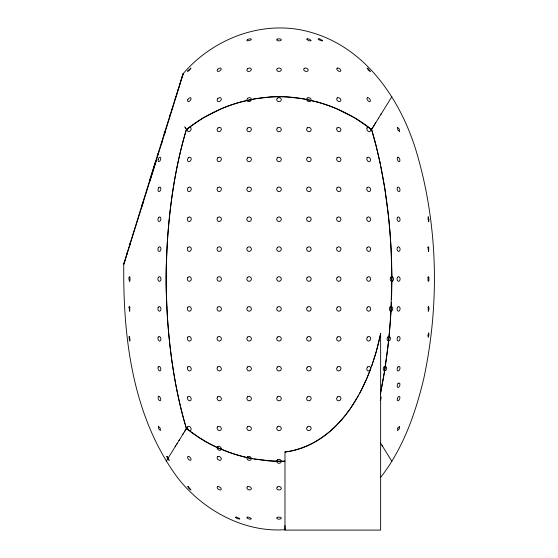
<?xml version="1.0" encoding="UTF-8"?>
<svg xmlns="http://www.w3.org/2000/svg" width="558" height="558" viewBox="0 0 558 558"><rect width="100%" height="100%" fill="white"/><g stroke="black" fill="none" stroke-linecap="round" stroke-linejoin="round"><path stroke-width="0.84" d="M284.978 525.531L284.978 529.124M284.978 529.075L284.978 530.1L380.633 530.1L380.633 333.621C370.331 383.995 341.796 444.022 284.978 451.966L284.978 530.1M284.978 529.702C243.693 532.674 202.547 509.949 177.367 477.397C132.63 416.568 122.858 337.681 123.785 264.115L124.002 263.341M391.5 299.255L391.681 293.48A402.506 290.139 90 0 0 391.681 264.52C390.767 231.605 387.35 198.725 380.842 166.437M391.388 302.129C390.084 333.007 386.61 363.83 380.319 394.101M182.689 75.302L183.157 73.663C213.763 37.881 264.443 18.881 310.499 32.218C367.29 48.044 402.653 102.379 417.768 156.435C438.183 228.466 439.404 305.561 423.766 378.645C415.389 413.631 403.022 448.765 380.633 477.39M380.633 392.574L384.309 372.591L388.04 345.59A440.22 317.328 90 0 0 390.935 311.462L391.862 277.124L391.102 249.649A440.136 317.265 90 0 0 388.382 215.493L384.797 188.451L379.879 161.82M380.633 333.621L376.336 351.331L371.495 366.543M182.215 76.544L183.15 73.684L181.245 80.052M314.287 101.228C270.337 89.454 221.777 101.382 186.421 129.449C178.246 156.526 173.182 184.461 169.946 212.528A440.513 317.537 90 0 0 167.233 243.706L166.256 267.226A398.663 287.37 90 0 0 166.256 290.774L167.233 314.293A440.513 317.537 90 0 0 169.946 345.472C173.182 373.539 178.246 401.474 186.421 428.551L189.071 430.63M124.26 262.469L124.615 261.29M182.368 76.355L182.536 75.797M125.724 257.65L123.876 263.878L125.808 257.866M181.531 79.124L181.762 78.35M181.985 77.632L182.187 76.962M125.592 258.089L127.433 252.09M181.28 79.947L178.658 88.464M317.718 102.142L302.478 98.717L286.875 96.911A113.023 97.12 0 0 0 271.125 96.911L255.522 98.717L240.282 102.142A140.7 120.898 0 0 0 220.856 108.97L202.784 118.15L186.421 129.449C173.343 173.224 167.728 218.952 166.319 264.52A402.506 290.139 90 0 0 166.319 293.48C167.651 337.583 173.029 381.791 185.144 424.289M126.889 253.862L130.223 243.037M176.698 94.825L178.958 87.501M179.962 84.244L180.353 82.954M129.512 245.346L142.932 202.066M164.345 134.638L176.168 96.527M176.084 96.813L176.844 94.344M157.251 156.107L164.791 131.96M141.871 205.49L158.06 153.506M141.837 206.837L162.211 141.516M161.367 144.208L165.287 131.611M175.107 99.038L176.677 94.037M169.855 115.792L175.372 98.201M164.073 134.248L170.518 113.672M129.665 245.66L143.204 202.456M179.467 85.186L180.639 81.482M177.904 90.152L179.676 84.537M176.419 94.86L178.142 89.399M126.847 254.581L130.335 243.532M181.036 80.24L181.629 78.378M180.457 82.068L181.155 79.85M125.564 258.64L127.552 252.362M181.789 77.862L182.912 74.374M181.552 78.608L182.041 77.081M125.041 260.286L123.785 264.115M370.721 368.671L366.787 378.561M366.181 379.956L359.54 393.599M380.242 400.191L381.086 398.572L380.926 396.954M358.815 394.918L350.919 407.703M171.871 109.34L172.68 108.015M185.828 429.52L186.421 428.551L185.5 425.496M372.172 128.48L371.579 129.449L375.213 142.241M172.673 108.029L172.582 107.087M185.5 430.058L184.391 431.857M372.5 127.942L374.013 125.494M380.842 114.481L391.869 96.674M166.131 461.327L175.819 445.675M175.114 446.819L177.158 443.519M378.54 118.198L371.579 129.449L376.211 146.084L380.389 164.226M374.432 124.818L375.75 122.69M378.498 118.261L381.505 113.413M176.495 444.587L179.502 439.739M182.696 434.584L183.568 433.182M178.992 440.555L186.421 428.551L199.262 437.688A142.883 122.3 0.4 0 0 203.796 440.457M350.054 408.937L345.918 414.503M345.102 415.536C334.967 428.188 322.329 439.104 307.479 445.814M283.862 461.236L284.978 461.187L282.202 461.285A112.046 96.283 0 0 1 273.866 461.222L254.085 459.025M283.485 461.25L268.245 460.887L251.867 458.606A139.144 119.565 0 0 1 220.57 448.89M252.335 458.704C229.819 454.338 208.267 444.935 189.866 431.229M315.981 101.668C336.132 107.045 355.258 116.448 371.579 129.449L355.216 118.15L337.144 108.97A140.7 120.905 0 0 0 317.718 102.142M382.097 445.542L391.869 461.327M380.319 442.675L382.676 446.477M185.144 127.37L186.421 129.449M307.444 445.751A72.108 72.108 0 0 1 284.985 452.05M185.702 128.605A142.318 5.608 60.8 0 1 184.754 126.722M375.129 142.283A322.008 231.926 90 0 1 379.796 161.855M220.487 449.037A147.821 126.91 0.1 0 1 203.712 440.562M149.474 181.043A152.941 0.453 -72.7 0 1 155.696 161.095M156.052 161.297A153.157 0.453 -72.7 0 1 149.844 181.19M158.186 159.428L158.13 161.046L158.835 161.715L159.888 161.046L160.669 159.428L160.725 157.809L160.02 157.14L158.967 157.809L158.186 159.428M397.331 398.572L397.275 400.191L397.98 400.86L399.033 400.191L399.814 398.572L399.87 396.954L399.165 396.285L398.112 396.954L397.331 398.572M129.017 307.207L129.686 311.28L129.847 307.207L129.386 306.509L129.017 307.207M427.944 247.417L428.614 251.491L428.774 247.417L428.314 246.72L427.944 247.417M428.028 335.1L428.181 337.471L428.9 335.1L428.746 332.721L428.028 335.1M187.614 426.905L187.523 428.46L188.485 430.016L189.943 430.657L191.031 430.016L191.122 428.46L190.152 426.905L188.702 426.263L187.614 426.905M366.969 127.984L366.878 129.54L367.848 131.095L369.298 131.737L370.386 131.095L370.477 129.54L369.515 127.984L368.057 127.343L366.969 127.984M158.137 367.025L158.012 368.678L158.716 370.331L159.832 371.014L160.718 370.331L160.844 368.678L160.146 367.025L159.023 366.341L158.137 367.025M397.282 187.669L397.156 189.322L397.854 190.976L398.977 191.659L399.863 190.976L399.988 189.322L399.284 187.669L398.168 186.986L397.282 187.669M129.086 277.312L128.905 279L129.533 281.392L129.986 280.688L129.986 277.312L129.533 276.608L129.086 277.312M428.014 277.312L428.014 280.688L428.467 281.392L428.914 280.688L428.914 277.312L428.467 276.608L428.014 277.312M158.172 337.109L157.914 338.783L158.542 340.457L159.686 341.154L160.683 340.457L160.941 338.783L160.32 337.109L159.169 336.418L158.172 337.109M397.317 217.543L397.059 219.217L397.68 220.891L398.83 221.582L399.828 220.891L400.086 219.217L399.458 217.543L398.314 216.846L397.317 217.543M187.676 396.954L187.411 398.572L188.269 400.191L189.741 400.86L190.969 400.191L191.234 398.572L190.376 396.954L188.904 396.285L187.676 396.954M367.031 157.809L366.766 159.428L367.624 161.046L369.096 161.715L370.324 161.046L370.589 159.428L369.731 157.809L368.259 157.14L367.031 157.809M428.153 307.207L428.314 311.28L429.046 308.895L428.614 306.509L428.153 307.207M187.809 99.645L187.565 101.082L188.346 101.675L189.706 101.082L190.836 99.645L191.08 98.201L190.292 97.608L188.939 98.201L187.809 99.645M158.228 307.207L157.858 308.895L158.409 310.583L159.56 311.28L160.627 310.583L160.997 308.895L160.446 307.207L159.302 306.509L158.228 307.207M397.373 247.417L397.003 249.105L397.554 250.793L398.698 251.491L399.772 250.793L400.142 249.105L399.591 247.417L398.44 246.72L397.373 247.417M187.725 367.025L187.342 368.678L188.123 370.331L189.601 371.021L190.92 370.331L191.296 368.678L190.522 367.025L189.043 366.341L187.725 367.025M217.411 426.898L217.048 428.467L217.955 430.03L219.601 430.678L221.017 430.03L221.38 428.467L220.473 426.898L218.827 426.256L217.411 426.898M336.983 127.97L336.62 129.533L337.527 131.102L339.173 131.744L340.589 131.102L340.952 129.533L340.045 127.97L338.399 127.322L336.983 127.97M367.08 187.669L366.704 189.322L367.478 190.976L368.957 191.659L370.275 190.976L370.658 189.322L369.877 187.669L368.399 186.979L367.08 187.669M158.305 277.312L157.844 279L158.305 280.688L159.428 281.392L160.551 280.688L161.011 279L160.551 277.312L159.428 276.608L158.305 277.312M397.449 277.312L396.989 279L397.449 280.688L398.572 281.392L399.695 280.688L400.156 279L399.695 277.312L398.572 276.608L397.449 277.312M129.233 336.411L129.135 338.783L129.84 341.154L129.93 338.783L129.233 336.411M428.16 216.846L428.07 219.217L428.767 221.589L428.865 219.217L428.16 216.846M187.767 337.109L187.3 338.783L188.018 340.464L189.497 341.154L190.871 340.464L191.338 338.783L190.627 337.109L189.148 336.418L187.767 337.109M367.129 217.536L366.662 219.217L367.373 220.891L368.852 221.582L370.233 220.891L370.7 219.217L369.982 217.536L368.503 216.846L367.129 217.536M158.444 426.284L158.667 428.809L160.418 430.643L160.195 428.119L158.444 426.284M397.582 127.357L397.805 129.881L399.556 131.716L399.333 129.191L397.582 127.357M217.467 396.947L217.006 398.572L217.829 400.198L219.468 400.867L220.961 400.198L221.428 398.572L220.598 396.947L218.959 396.278L217.467 396.947M337.039 157.802L336.572 159.428L337.402 161.053L339.041 161.722L340.533 161.053L340.994 159.428L340.171 157.802L338.532 157.133L337.039 157.802M397.805 428.119L397.582 430.643L399.333 428.809L399.556 426.284L397.805 428.119M390.649 277.312L390.147 279L390.649 280.688L391.869 281.392L393.083 280.688L393.592 279L393.083 277.312L391.869 276.608L390.649 277.312M187.816 307.207L187.279 308.895L187.941 310.583L189.406 311.28L190.829 310.583L191.366 308.895L190.703 307.207L189.232 306.509L187.816 307.207M367.171 247.417L366.634 249.105L367.297 250.793L368.768 251.491L370.184 250.793L370.721 249.105L370.059 247.417L368.594 246.72L367.171 247.417M217.515 367.025L216.978 368.678L217.753 370.338L219.385 371.021L220.912 370.338L221.449 368.678L220.675 367.025L219.043 366.334L217.515 367.025M337.088 187.662L336.551 189.322L337.325 190.976L338.957 191.666L340.485 190.976L341.022 189.322L340.247 187.662L338.615 186.979L337.088 187.662M158.409 247.417L157.858 249.105L158.228 250.793L159.302 251.491L160.446 250.793L160.997 249.105L160.627 247.417L159.56 246.72L158.409 247.417M397.554 307.207L397.003 308.895L397.373 310.583L398.44 311.28L399.591 310.583L400.142 308.895L399.772 307.207L398.698 306.509L397.554 307.207M217.55 337.109L216.964 338.783L217.697 340.464L219.322 341.154L220.877 340.464L221.463 338.783L220.731 337.109L219.113 336.411L217.55 337.109M337.123 217.536L336.537 219.217L337.269 220.891L338.887 221.589L340.45 220.891L341.036 219.217L340.303 217.536L338.678 216.846L337.123 217.536M389.944 307.207L389.351 308.895L389.77 310.583L390.956 311.28L392.211 310.583L392.797 308.895L392.379 307.207L391.193 306.509L389.944 307.207M187.872 277.312L187.272 279L187.872 280.688L189.322 281.392L190.773 280.688L191.373 279L190.773 277.312L189.322 276.608L187.872 277.312M367.227 277.312L366.627 279L367.227 280.688L368.678 281.392L370.128 280.688L370.728 279L370.128 277.312L368.678 276.608L367.227 277.312M217.578 307.207L216.95 308.895L217.648 310.583L219.266 311.28L220.849 310.583L221.477 308.895L220.78 307.207L219.161 306.509L217.578 307.207M337.151 247.417L336.523 249.105L337.22 250.793L338.839 251.491L340.422 250.793L341.05 249.105L340.352 247.417L338.734 246.72L337.151 247.417M158.542 217.543L157.914 219.217L158.172 220.891L159.169 221.582L160.32 220.891L160.941 219.217L160.683 217.543L159.686 216.846L158.542 217.543M397.68 337.109L397.059 338.783L397.317 340.457L398.314 341.154L399.458 340.457L400.086 338.783L399.828 337.109L398.83 336.418L397.68 337.109M187.927 70.747L187.655 71.466L189.629 70.05L190.989 68.034L187.927 70.747M187.941 247.417L187.279 249.105L187.816 250.793L189.232 251.491L190.703 250.793L191.366 249.105L190.829 247.417L189.406 246.72L187.941 247.417M247.403 337.109L246.748 338.783L247.473 340.464L249.154 341.161L250.807 340.464L251.47 338.783L250.744 337.109L249.056 336.411L247.403 337.109M307.193 217.536L306.53 219.217L307.256 220.891L308.944 221.589L310.597 220.891L311.252 219.217L310.527 217.536L308.846 216.839L307.193 217.536M367.297 307.207L366.634 308.895L367.171 310.583L368.594 311.28L370.059 310.583L370.721 308.895L370.184 307.207L368.768 306.509L367.297 307.207M217.613 277.312L216.95 279L217.613 280.688L219.217 281.392L220.815 280.688L221.477 279L220.815 277.312L219.217 276.608L217.613 277.312M337.185 277.312L336.523 279L337.185 280.688L338.783 281.392L340.387 280.688L341.05 279L340.387 277.312L338.783 276.608L337.185 277.312M247.424 307.207L246.748 308.895L247.452 310.583L249.133 311.28L250.793 310.583L251.47 308.895L250.758 307.207L249.084 306.502L247.424 307.207M307.207 247.417L306.53 249.105L307.242 250.793L308.916 251.498L310.576 250.793L311.252 249.105L310.548 247.417L308.867 246.72L307.207 247.417M387.719 337.109L387.05 338.783L387.392 340.457L388.542 341.154L389.826 340.457L390.495 338.783L390.154 337.109L389.003 336.418L387.719 337.109M217.683 98.661L217.048 100.224L217.683 101.444L219.217 101.612L220.745 100.628L221.38 99.066L220.745 97.845L219.217 97.678L217.683 98.661M247.438 187.718L246.748 189.399L247.438 191.038L249.105 191.666L250.772 190.927L251.463 189.239L250.772 187.607L249.105 186.979L247.438 187.718M247.438 277.312L246.748 279L247.438 280.688L249.105 281.392L250.779 280.688L251.47 279L250.779 277.312L249.105 276.608L247.438 277.312M307.221 277.312L306.53 279L307.221 280.688L308.895 281.392L310.562 280.688L311.252 279L310.562 277.312L308.895 276.608L307.221 277.312M307.228 367.073L306.537 368.761L307.228 370.393L308.895 371.021L310.562 370.282L311.252 368.601L310.562 366.962L308.895 366.334L307.228 367.073M217.648 247.417L216.95 249.105L217.578 250.793L219.161 251.491L220.78 250.793L221.477 249.105L220.849 247.417L219.266 246.72L217.648 247.417M277.312 277.312L276.608 279L277.312 280.688L279 281.392L280.688 280.688L281.392 279L280.688 277.312L279 276.608L277.312 277.312M337.22 307.207L336.523 308.895L337.151 310.583L338.734 311.28L340.352 310.583L341.05 308.895L340.422 307.207L338.839 306.509L337.22 307.207M247.445 157.886L246.755 159.546L247.445 161.136L249.105 161.729L250.772 160.969L251.456 159.309L250.772 157.719L249.105 157.133L247.445 157.886M277.312 247.417L276.608 249.105L277.312 250.793L279 251.498L280.688 250.793L281.392 249.105L280.688 247.417L279 246.72L277.312 247.417M277.312 307.207L276.608 308.895L277.312 310.583L279 311.28L280.688 310.583L281.392 308.895L280.688 307.207L279 306.502L277.312 307.207M307.228 397.031L306.544 398.691L307.228 400.281L308.895 400.867L310.555 400.114L311.245 398.454L310.555 396.864L308.895 396.271L307.228 397.031M277.312 217.536L276.608 219.217L277.312 220.891L279 221.589L280.688 220.891L281.392 219.217L280.688 217.536L279 216.839L277.312 217.536M277.312 337.109L276.608 338.783L277.312 340.464L279 341.161L280.688 340.464L281.392 338.783L280.688 337.109L279 336.411L277.312 337.109M247.452 247.417L246.748 249.105L247.424 250.793L249.084 251.498L250.758 250.793L251.47 249.105L250.793 247.417L249.133 246.72L247.452 247.417M307.242 307.207L306.53 308.895L307.207 310.583L308.867 311.28L310.548 310.583L311.252 308.895L310.576 307.207L308.916 306.502L307.242 307.207M277.312 187.662L276.608 189.322L277.312 190.982L279 191.673L280.688 190.982L281.392 189.322L280.688 187.662L279 186.972L277.312 187.662M307.228 187.607L306.537 189.239L307.228 190.927L308.895 191.666L310.562 191.038L311.252 189.399L310.562 187.718L308.895 186.979L307.228 187.607M247.438 366.962L246.748 368.601L247.438 370.282L249.105 371.021L250.772 370.393L251.463 368.761L250.772 367.073L249.105 366.334L247.438 366.962M277.312 367.018L276.608 368.678L277.312 370.338L279 371.028L280.688 370.338L281.392 368.678L280.688 367.018L279 366.327L277.312 367.018M247.452 128.096L246.762 129.714L247.452 131.228L249.105 131.751L250.765 130.977L251.449 129.358L250.765 127.845L249.105 127.322L247.452 128.096M307.235 427.023L306.551 428.642L307.235 430.155L308.895 430.678L310.548 429.904L311.238 428.286L310.548 426.772L308.895 426.249L307.235 427.023M158.716 187.669L158.012 189.322L158.137 190.976L159.023 191.659L160.146 190.976L160.844 189.322L160.718 187.669L159.832 186.986L158.716 187.669M397.854 367.025L397.156 368.678L397.282 370.331L398.168 371.014L399.284 370.331L399.988 368.678L399.863 367.025L398.977 366.341L397.854 367.025M188.018 217.536L187.3 219.217L187.767 220.891L189.148 221.582L190.627 220.891L191.338 219.217L190.871 217.536L189.497 216.846L188.018 217.536M367.373 337.109L366.662 338.783L367.129 340.464L368.503 341.154L369.982 340.464L370.7 338.783L370.233 337.109L368.852 336.418L367.373 337.109M277.312 157.802L276.608 159.428L277.312 161.06L279 161.736L280.688 161.06L281.392 159.428L280.688 157.802L279 157.126L277.312 157.802M277.312 396.94L276.608 398.572L277.312 400.198L279 400.874L280.688 400.198L281.392 398.572L280.688 396.94L279 396.264L277.312 396.94M247.473 217.536L246.748 219.217L247.403 220.891L249.056 221.589L250.744 220.891L251.47 219.217L250.807 217.536L249.154 216.839L247.473 217.536M307.256 337.109L306.53 338.783L307.193 340.464L308.846 341.161L310.527 340.464L311.252 338.783L310.597 337.109L308.944 336.411L307.256 337.109M307.228 157.719L306.544 159.309L307.228 160.969L308.895 161.729L310.555 161.136L311.245 159.546L310.555 157.886L308.895 157.133L307.228 157.719M247.445 396.864L246.755 398.454L247.445 400.114L249.105 400.867L250.772 400.281L251.456 398.691L250.772 397.031L249.105 396.271L247.445 396.864M217.697 217.536L216.964 219.217L217.55 220.891L219.113 221.589L220.731 220.891L221.463 219.217L220.877 217.536L219.322 216.846L217.697 217.536M337.269 337.109L336.537 338.783L337.123 340.464L338.678 341.154L340.303 340.464L341.036 338.783L340.45 337.109L338.887 336.411L337.269 337.109M277.312 127.963L276.608 129.533L277.312 131.109L279 131.765L280.688 131.109L281.392 129.533L280.688 127.963L279 127.308L277.312 127.963M277.312 426.891L276.608 428.467L277.312 430.037L279 430.692L280.688 430.037L281.392 428.467L280.688 426.891L279 426.235L277.312 426.891M247.459 98.382L246.776 99.91L247.459 101.284L249.105 101.696L250.758 100.907L251.442 99.38L250.758 98.006L249.105 97.587L247.459 98.382M307.235 127.845L306.551 129.358L307.235 130.977L308.895 131.751L310.548 131.228L311.238 129.714L310.548 128.096L308.895 127.322L307.235 127.845M247.452 426.772L246.762 428.286L247.452 429.904L249.105 430.678L250.765 430.155L251.449 428.642L250.765 427.023L249.105 426.249L247.452 426.772M383.967 367.025L383.213 368.678L383.472 370.331L384.588 371.014L385.906 370.331L386.659 368.678L386.401 367.025L385.285 366.341L383.967 367.025M397.987 383.604L397.24 385.236L397.275 386.875L398.07 387.552L399.158 386.875L399.905 385.236L399.87 383.604L399.075 382.921L397.987 383.604M217.753 187.662L216.978 189.322L217.515 190.976L219.043 191.666L220.675 190.976L221.449 189.322L220.912 187.662L219.385 186.979L217.753 187.662M337.325 367.025L336.551 368.678L337.088 370.338L338.615 371.021L340.247 370.338L341.022 368.678L340.485 367.025L338.957 366.334L337.325 367.025M217.718 69.283L217.097 70.608L217.718 71.431L219.217 71.271L220.71 70.217L221.331 68.892L220.71 68.069L219.217 68.229L217.718 69.283M188.123 187.669L187.342 189.322L187.725 190.976L189.043 191.659L190.522 190.976L191.296 189.322L190.92 187.669L189.601 186.979L188.123 187.669M367.478 367.025L366.704 368.678L367.08 370.331L368.399 371.021L369.877 370.331L370.658 368.678L370.275 367.025L368.957 366.341L367.478 367.025M277.312 98.173L276.608 99.645L277.312 101.11L279 101.716L280.688 101.11L281.392 99.645L280.688 98.173L279 97.566L277.312 98.173M277.312 459.869L276.608 461.327L277.312 462.777L279 463.377L280.688 462.777L281.392 461.327L280.688 459.869L279 459.269L277.312 459.869M217.676 446.505L217.034 447.809L217.676 449.413L219.217 450.369L220.752 450.125L221.393 448.82L220.752 447.223L219.217 446.26L217.676 446.505M307.242 98.006L306.558 99.38L307.242 100.907L308.895 101.696L310.541 101.284L311.224 99.91L310.541 98.382L308.895 97.587L307.242 98.006M247.459 456.716L246.776 458.09L247.459 459.618L249.105 460.413L250.758 459.994L251.442 458.62L250.758 457.093L249.105 456.305L247.459 456.716M247.466 68.815L246.782 70.141L247.466 71.243L249.105 71.473L250.751 70.685L251.428 69.359L250.751 68.257L249.105 68.027L247.466 68.815M217.829 157.802L217.006 159.428L217.467 161.053L218.959 161.722L220.598 161.053L221.428 159.428L220.961 157.802L219.468 157.133L217.829 157.802M337.402 396.947L336.572 398.572L337.039 400.198L338.532 400.867L340.171 400.198L340.994 398.572L340.533 396.947L339.041 396.278L337.402 396.947M337.255 97.845L336.62 99.066L337.255 100.628L338.783 101.612L340.317 101.444L340.952 100.224L340.317 98.661L338.783 97.678L337.255 97.845M217.683 456.556L217.048 457.776L217.683 459.339L219.217 460.322L220.745 460.155L221.38 458.934L220.745 457.372L219.217 456.388L217.683 456.556M188.269 157.809L187.411 159.428L187.676 161.046L188.904 161.715L190.376 161.046L191.234 159.428L190.969 157.809L189.741 157.14L188.269 157.809M277.312 68.501L276.608 69.75L277.312 70.999L279 71.522L280.688 70.999L281.392 69.75L280.688 68.501L279 67.978L277.312 68.501M277.312 487.001L276.608 488.25L277.312 489.499L279 490.022L280.688 489.499L281.392 488.25L280.688 487.001L279 486.478L277.312 487.001M217.955 127.97L217.048 129.533L217.411 131.102L218.827 131.744L220.473 131.102L221.38 129.533L221.017 127.97L219.601 127.322L217.955 127.97M304.291 68.278L303.601 69.394L304.291 70.72L305.937 71.48L307.591 71.222L308.274 70.106L307.591 68.78L305.937 68.02L304.291 68.278M188.485 127.984L187.523 129.54L187.614 131.095L188.702 131.737L190.152 131.095L191.122 129.54L191.031 127.984L189.943 127.343L188.485 127.984M247.466 486.757L246.782 487.859L247.466 489.185L249.105 489.973L250.751 489.743L251.428 488.641L250.751 487.315L249.105 486.527L247.466 486.757M337.29 68.069L336.669 68.892L337.29 70.217L338.783 71.271L340.282 71.431L340.903 70.608L340.282 69.283L338.783 68.229L337.29 68.069M217.718 486.569L217.097 487.392L217.718 488.717L219.217 489.771L220.71 489.931L221.331 489.108L220.71 487.783L219.217 486.729L217.718 486.569M247.473 39.611L246.796 40.42L247.473 40.894L250.744 40.099L251.421 39.297L250.744 38.823L249.105 38.955L247.473 39.611M277.312 39.102L276.608 39.855L277.312 40.615L279 40.922L280.688 40.615L281.392 39.855L280.688 39.102L279 38.788L277.312 39.102M277.312 517.385L276.608 518.145L277.312 518.898L279 519.212L280.688 518.898L281.392 518.145L280.688 517.385L279 517.078L277.312 517.385M397.98 157.14L397.275 157.809L397.331 159.428L398.112 161.046L399.165 161.715L399.87 161.046L399.814 159.428L399.033 157.809L397.98 157.14M158.835 396.285L158.13 396.954L158.186 398.572L158.967 400.191L160.02 400.86L160.725 400.191L160.669 398.572L159.888 396.954L158.835 396.285M367.708 97.608L366.92 98.201L367.164 99.645L368.294 101.082L369.654 101.675L370.435 101.082L370.191 99.645L369.061 98.201L367.708 97.608M188.346 456.325L187.565 456.918L187.809 458.355L188.939 459.799L190.292 460.392L191.08 459.799L190.836 458.355L189.706 456.918L188.346 456.325M307.256 38.823L306.579 39.297L308.895 40.762L310.527 40.894L311.204 40.42L308.895 38.955L307.256 38.823M247.473 517.106L246.796 517.58L247.473 518.389L249.105 519.045L250.744 519.177L251.421 518.703L249.105 517.238L247.473 517.106M318.988 38.816L318.165 38.99L318.653 39.674L321.806 40.894L322.622 40.72L320.627 39.255L318.988 38.816M236.194 517.106L235.378 517.28L237.373 518.745L239.835 519.01L239.347 518.326L236.194 517.106M367.715 68.327L367.011 68.034L368.371 70.05L370.345 71.466L367.715 68.327M188.36 486.827L187.655 486.534L189.016 488.55L190.989 489.966L188.36 486.827M167.393 456.723L166.709 456.325L167.526 458.634L169.227 460.392L167.393 456.723"/></g></svg>
